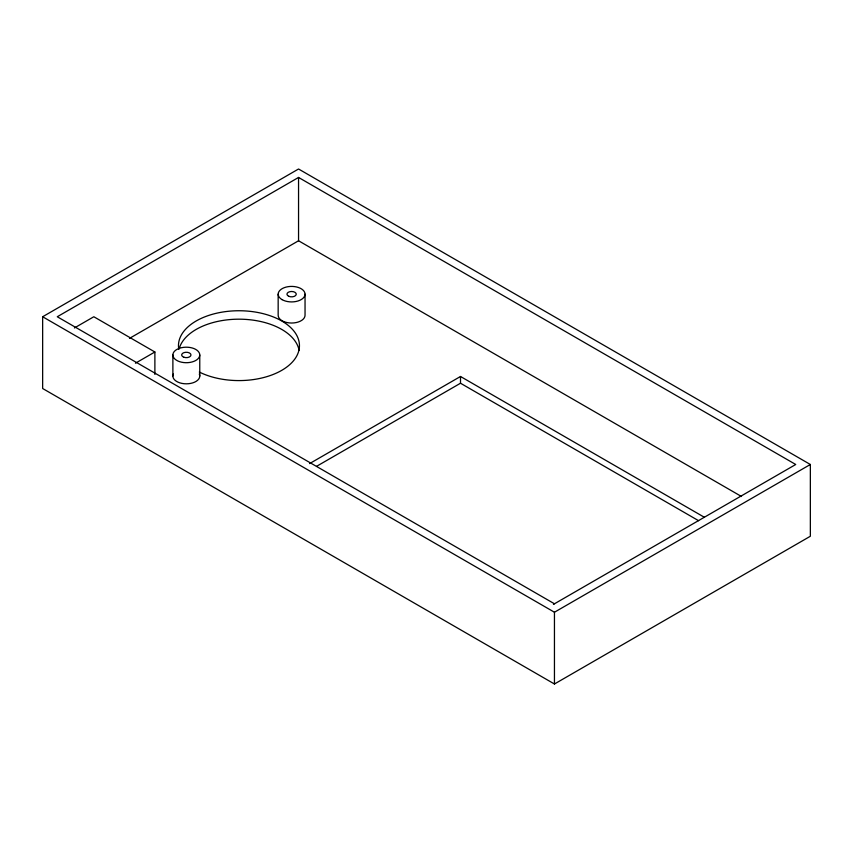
<?xml version="1.0" encoding="UTF-8"?>
<svg xmlns="http://www.w3.org/2000/svg" width="853" height="853" viewBox="0 0 853 853"><rect width="100%" height="100%" fill="white"/><g stroke="black" fill="none" stroke-linecap="round" stroke-linejoin="round"><path stroke-width="1.28" d="M42.65 316.751L298.55 169.001L810.35 464.49L810.35 536.249L554.45 683.999L42.65 388.51L42.65 316.751L554.45 612.23L810.35 464.49M553.448 604.372L795.732 464.49L298.55 177.445L57.268 316.751L554.45 603.785M74.414 327.957L93.83 316.751L154.883 351.99L154.883 374.424M129.485 338.374L298.55 240.77L741.513 496.51M135.456 363.207L154.883 351.99M309.607 463.595L460.503 376.482L704.333 517.259M316.527 466.356L460.503 383.232L698.586 520.693M554.45 612.23L554.45 683.999M460.503 376.482L460.503 383.232M305.043 294.168L305.043 315.269A13.445 7.762 0 0 1 291.609 323.031A13.445 7.762 0 0 1 278.163 315.269L278.163 294.168M298.55 177.445L298.55 240.77M199.762 354.965A13.445 7.762 0 0 1 179.567 361.661A13.445 7.762 0 0 1 179.631 348.216A13.445 7.762 0 0 1 199.762 354.965L199.762 376.077M172.882 354.933L172.882 376.034M178.81 349.335A60.488 34.92 0 0 1 249.087 311.238A60.488 34.92 0 0 1 293.645 360.584A60.488 34.92 0 0 1 199.303 372.036M179.215 348.664A60.488 34.92 0 0 1 240.514 319.193A60.488 34.92 0 0 1 299.115 350.434M199.314 374.062A13.445 7.762 0 0 1 186.285 383.818A13.445 7.762 0 0 1 173.34 374.03M183.992 357.279A4.649 2.687 0 0 0 190.976 354.955A4.649 2.687 0 0 0 183.992 352.62A4.649 2.687 0 0 0 183.992 357.279M282.098 299.648A13.445 7.762 0 0 0 304.585 296.172A13.445 7.762 0 0 0 288.122 286.672A13.445 7.762 0 0 0 282.098 299.648M288.762 296.29A4.649 2.687 0 0 0 296.215 294.52A4.649 2.687 0 0 0 289.828 291.683A4.649 2.687 0 0 0 288.762 296.29"/></g></svg>
